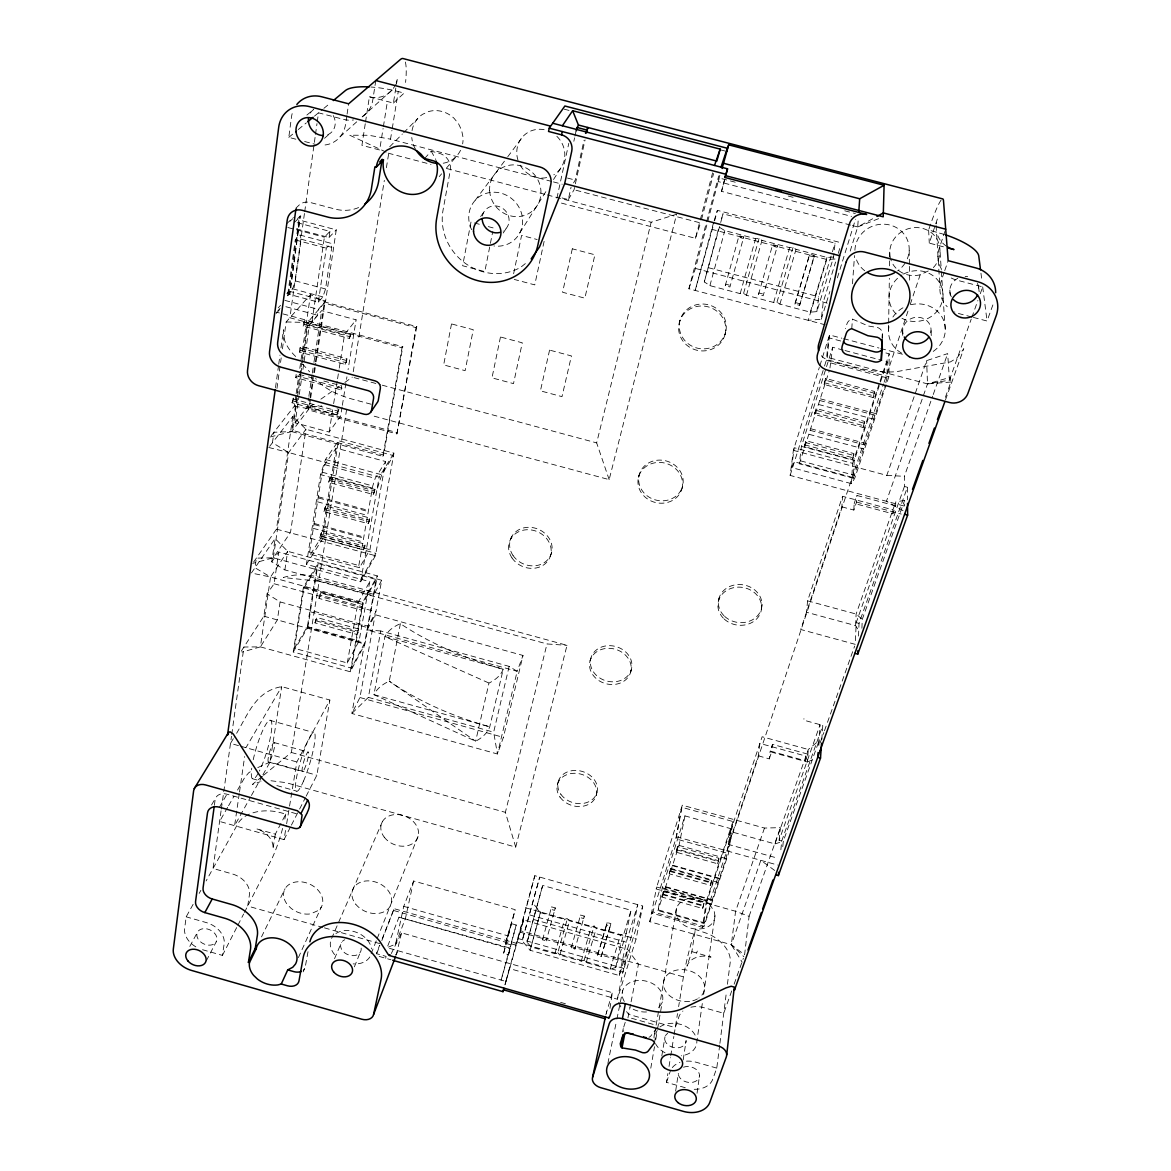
<?xml version="1.0" encoding="UTF-8"?>
<svg xmlns="http://www.w3.org/2000/svg" width="1171" height="1171" viewBox="0 0 1171 1171"><rect width="100%" height="100%" fill="white"/><g stroke="black" fill="none" stroke-linecap="round" stroke-linejoin="round"><path stroke-width="0.75" stroke-dasharray="5 3.75" d="M895.683 505.872L856.879 495.45L854.186 503.413L892.873 513.82L895.683 505.872L895.698 501.905L904.612 500.354L904.641 505.843M510.38 944.69L505.433 943.284L511.346 923.626L516.206 925.002L501.1 980.068L510.351 948.144L398.974 917.2L387.103 947.646M892.873 513.82L892.902 509.824L842.549 496.299L807.58 600.84L806.512 612.243L855.606 625.607L859.06 631.184M851.463 483.638L852.605 463.35L794.201 447.703L791.64 467.58L851.463 483.638L854.815 478.031L888.877 376.813L889.199 353.832L884.003 352.456M888.54 330.222L888.628 324.835M888.657 323.035L889.345 278.317M889.536 265.876L889.755 251.663M885.818 382.756L887.003 377.882L887.267 361.737L883.739 360.8M882.231 338.873L882.348 333.969A7.099 6.616 -10.4 0 0 875.615 327.207L868.311 326.006L852.429 319.083A7.085 6.631 -9.1 0 0 846.97 323.811L845.447 328.597M874.547 393.266L874.605 391.48L825.555 378.438L824.033 384.469L873.127 397.511L874.547 393.266L825.379 380.194L825.555 378.438M873.127 397.511L874.605 391.48M861.915 628.271L862.251 619.4L904.612 500.354M858.519 636.073L859.031 623.382L907.379 487.253L904.422 486.463L904.363 476.319L932.643 396.193M855.606 625.607L856.118 614.043L895.698 501.905M864.535 423.287L864.622 421.443L816.055 408.503L814.533 414.49L863.144 427.459L864.535 423.287L815.865 410.304L816.055 408.503M904.422 486.463L856.221 622.606L855.269 644.357L800.715 629.486L841.861 506.838L842.549 496.299M863.144 427.459L864.622 421.443M841.861 506.838L853.835 510.058L856.557 502.052L856.879 495.45M882.173 337.555L882.348 333.969M853.835 510.058L854.186 503.413M843.237 350.085L832.654 347.275L801.418 446.385L799.325 463.789L853.278 478.251L854.245 460.525L887.267 361.737M853.805 455.46L853.908 453.572L805.868 440.72L804.36 446.678L852.444 459.544L853.805 455.46L805.648 442.579L805.868 440.72M852.444 459.544L853.908 453.572M625.212 1022.356L623.25 1028.548L623.762 1031.475M851.771 328.7L852.429 319.083M821.793 739.648L822.789 725.405L803.818 720.194L803.95 718.687M850.205 251.092L857.714 226.94L858.314 218.406M818.661 744.214L820.081 724.659L779.125 840.295L781.716 841.012L780.53 853.264M818.807 745.561L819.173 740.423L808.297 749.484L774.953 843.925L730.441 831.527L762.131 736.749L808.297 749.484L807.287 762.014L771.572 752.148L772.465 744.361L807.917 754.153L805.56 760.813L770.196 751.05L772.465 744.361M852.488 283.806L854.523 255.571M805.56 760.813L805.955 756.129L759.906 743.424L758.34 755.851L728.611 844.496L778.144 858.314M829.961 367.928L832.654 347.275M782.77 846.662L783.297 841.261L819.173 740.423M779.125 840.295L780.384 827.648L764.473 828.058L682.312 805.194L656.097 888.965L735.593 911.272L749.089 916.322L744.595 954.804L731.319 944.675L649.759 921.709L656.697 887.033L706.391 900.967L702.38 927.33L651.676 913.073L652.847 911.887L703.991 926.276L728.45 853.571L732.929 821.53L681.668 807.258L675.813 838.875L728.45 853.571M824.545 365.996L827.282 357.316L829.492 334.95L841.861 338.214M833.591 257.078L826.975 257.43L796.046 249.321L793.03 247.476L789.664 247.637L761.984 240.377L759.028 238.547L755.602 238.708L724.805 230.614L719.023 227.013L704.298 281.918L709.919 285.636L740.189 293.628L743.57 293.394L746.454 295.282L773.636 302.469L776.973 302.22L779.915 304.123L810.303 312.145L816.86 311.632L833.591 257.078L835.055 243.158L723.034 213.81L720.531 222.066M835.011 259.025L826.726 259.479L808.195 320.312L821.295 319.229L823.242 302.118L835.582 262.026M758.34 755.851L769.288 758.867L770.196 751.05M816.86 311.632L818.661 296.746L831.878 253.536M694.227 1089.308A21.444 15.706 11.9 0 0 712.715 1079.296L716.769 1068.113L719.697 1045.118M719.916 1043.346L726.503 991.515M727.425 984.255L730.192 962.489A35.028 22.615 20.9 0 0 708.484 933.916L695.354 929.437A35.159 2.913 -75.5 0 0 683.425 976.863L678.638 1006.621M904.056 506.018L790.132 475.411L793.382 450.352L819.319 367.46M193.113 904.349L186.174 916.834L184.637 928.559A21.093 15.355 25.3 0 0 195.82 946.841M295.839 139.203L288.798 137.358L291.462 117.144A28.968 25.747 55.5 0 1 292.677 111.962M214.366 805.297L215.113 799.895A11.212 8.548 27.2 0 1 226.969 794.201L297.785 814.138M814.138 257.005L814.343 255.483L809.585 254.239L794.919 304.123L799.603 305.353L814.138 257.005L809.366 255.746L809.585 254.239M287.817 293.98L295.268 239.909L300.069 235.078L330.866 243.261L331.774 247.344L325.553 288.959L322.874 296.892L318.322 302.133L287.817 293.98L292.604 288.813L295.312 280.894L301.137 239.206L300.069 235.078M275.507 387.66L278.493 365.952M278.742 364.137L280.001 355.091M280.996 347.846L283.499 329.754C282.196 340.629 288.842 350.334 296.541 357.301M286.836 293.555L289.032 291.184L298.868 219.928L336.267 229.853L325.597 300.962L318.395 309.364L317.517 315.204L311.998 321.674L276.4 312.145M287.393 295.429L289.574 293.072L300.244 215.962L290.174 293.233L286.895 296.775M276.956 388.45L281.186 357.887M282.431 348.899L286.163 321.952L310.505 294.58L325.055 302.089L416.774 326.607L396.91 433.885L308.207 409.894L309.803 399.223M697.052 1093.275L699.526 1075.446M221.07 810.859L213.034 868.458L232.414 873.961A20.273 15.062 25.5 0 1 249.452 894.717L247.696 906.047L322.684 927.373M221.334 809.059L231.492 736.237M231.741 734.451L243.934 647.021L260.386 646.875L350.275 671.773L364.898 644.094L377.34 575.898L287.671 551.292L275.126 538.558L251.37 573.029L270.545 577.01L362.688 602.362L377.34 575.898M304.445 213.488L289.896 317.751L402.048 347.802L402.795 346.704L305.046 320.371L303.728 321.908L303.128 326.065L349.236 338.419L351.124 332.725L349.236 338.419M304.709 211.688L315.233 136.173M315.497 134.387L316.99 123.599M317.253 121.799L318.497 112.811L343.615 119.383A27.65 24.781 58.1 0 0 353.525 119.954M731.128 828.746L726.122 858.563L704.503 922.894L703.698 923.436L657.97 910.584L662.288 887.75L684.933 815.88L731.128 828.746L707.196 900.353L703.698 923.436M761.604 607.178L761.97 604.543M728.611 844.496L730.441 831.527M702.307 1003.547L696.862 1041.473A21.649 16.043 12.3 0 1 681.273 1055.774M703.61 994.516L714.925 915.781L714.251 911.506L709.187 903.573L883.549 383.912M292.062 402.795L293.95 397.174L292.062 402.795L337.028 414.944L338.887 409.308L335.433 408.386M295.692 377.633L297.01 376.008L342.254 388.201L341.039 389.855L295.692 377.633L296.263 373.622L306.743 376.447M299.381 352.061L299.966 347.977L301.284 346.396L346.982 358.677L346.323 362.732L345.108 364.357L299.381 352.061L300.698 350.466L301.284 346.396M303.128 326.065L304.445 324.513L305.046 320.371M241.241 651.193L263.856 616.195L267.105 593.799L274.102 583.758L278.771 552.024L381.687 580.26L375.876 611.774L368.162 626.222L280.074 601.923L267.105 593.799M381.687 580.26L373.959 594.4L284.875 569.911L271.745 561.831L275.126 538.558M253.624 562.065L276.488 529.146L292.838 416.378L305.968 429.274L393.954 453.104L375.437 555.698L360.639 581.767L273.341 557.791L256.347 558.143L255 567.759L270.545 577.01L260.386 646.875L242.016 652.115M271.145 435.788L294.331 406.161L295.897 395.359M296.161 393.558L298.766 375.569M299.805 368.367L310.505 294.58M239.235 793.777L234.595 825.672L250.535 797.07M239.499 792.006L244.651 756.568M273.341 557.791L288.651 452.533L305.968 429.274L290.496 532.439L273.341 557.791L252.716 563.368M270.223 436.973L291.696 431.601L302.103 360.053M302.352 358.267L307.563 322.479L286.163 321.952M297.273 398.272L292.589 430.43L383.605 455.095L402.795 346.704M297.522 396.486L300.654 375.042M300.918 373.256L302.22 364.313M302.469 362.527L308.456 321.44L324.206 303.084L416.056 327.631L416.774 326.607M342.078 407.069L340.644 415.968L329.168 432.055L295.121 422.848L299.029 396.149M299.293 394.364L301.884 376.579M302.923 369.451L309.422 324.967L321.674 310.608L356.101 319.815L348.08 369.67M311.998 321.674L324.396 237.215L329.944 231.39L297.171 222.695M718.599 860.714L718.95 858.27L677.526 846.692L676.121 852.181L717.574 863.774L718.599 860.714L677.087 849.107L677.526 846.692M318.322 302.133L326.299 248.15L330.866 243.261M202.51 949.71L222.431 955.404L224.144 943.87A21.063 15.296 25.3 0 0 206.301 922.572L186.174 916.834M346.85 115.753L345.577 124.302A29.055 25.821 55.9 0 1 322.142 145.175M347.099 114.055L348.621 103.809M296.322 228.843L329.036 237.523L329.944 231.39M799.603 305.353L814.343 255.483M717.574 863.774L718.95 858.27M295.121 422.848L307.285 406.952L308.617 398.023M308.881 396.237L312.072 374.837M312.335 373.051L313.667 364.122M313.945 362.351L321.674 310.608M310.066 397.437L313.535 374.296M313.799 372.51L315.131 363.61M315.394 361.839L324.206 303.084M280.074 601.923L277.381 619.898L260.386 646.875M284.875 569.911L287.671 551.292L270.545 577.01M310.403 399.75L309.042 408.796L291.696 431.601L273.912 432.26L272.462 442.726L288.651 452.533L379.155 477.109L393.954 453.104M310.666 397.935L313.389 379.858M314.472 372.627L315.833 363.581M316.097 361.766L325.055 302.089M609.974 1008.363L612.331 992.671L401.565 932.848L391.304 953.516M710.387 885.335L711.763 879.86L670.676 868.355L669.724 871.37L669.27 873.815L710.387 885.335L711.763 879.86M683.191 1059.931L686.118 1040.595A10.817 8.021 12.3 0 1 671.481 1046.845A10.817 8.021 12.3 0 1 667.69 1033.32M365.25 123.76L361.927 145.336L379.653 149.99L383.093 128.444M365.528 121.96L369.407 96.798A26.391 23.801 60.3 0 0 395.535 84.517M702.659 908.491L704.02 903.061L663.328 891.629L662.391 894.585L661.922 897.059L702.659 908.491L704.02 903.061M675.638 1091.123L678.346 1073.383M375.803 80.536L372.759 100.164A27.65 24.781 58.1 0 1 362.542 116.529M294.433 648.324L307.358 626.617L316.931 567.174L303.933 588.018L294.433 648.324L347.289 662.962L359.102 640.903L369.773 581.68L306.407 564.349L320.517 474.636L325.479 459.5L338.507 440.735L393.5 455.621L381.731 474.767L376.886 489.976L320.517 474.636M293.248 651.984L307.797 627.524L364.591 643.216L351.432 668.099L293.248 651.984L303.479 586.978L318.102 563.573L376.198 579.513L351.856 713.476L497.426 753.992L503.384 737.379L522.998 655.453L375.174 614.731L367.079 629.896L517.172 671.305L522.998 655.453M309.612 552.039L322.186 472.191L324.674 464.638L336.092 448.098L385.625 461.535L369.934 549.667L359.497 567.73L310.505 554.293L309.612 552.039L358.824 565.534L359.497 567.73M691.856 951.672L711.017 957.088A19.848 15.121 11.3 0 0 687.011 966.134L691.856 951.672L695.354 929.437M329.168 432.055L333.369 405.415M333.647 403.644L337.292 380.56M337.57 378.789L338.975 369.904M339.253 368.133L344.581 334.394L356.101 319.815M337.028 414.944L338.273 410.157M341.039 389.855L341.669 385.859L322.464 380.677M345.108 364.357L346.982 358.677M383.385 126.644L387.396 101.496M319.756 537.84L321.571 532.263L365.235 544.208L364.591 547.867L363.464 549.799L319.756 537.84L321.571 532.263M323.957 511.595L325.787 506.004L369.846 518.021L369.202 521.739L368.06 523.642L323.957 511.595L325.787 506.004M328.656 482.35L330.485 476.729L374.998 488.834L374.325 492.625L373.198 494.469L328.656 482.35L330.485 476.729M342.356 405.283L346.938 376.799M310.505 554.293L321.864 536.508L336.092 448.098M685.225 1087.698L666.475 1082.355L667.894 1073.514M669.036 1066.459L670.456 1057.633M670.734 1055.861L673.852 1036.437M674.13 1034.681L677.511 1013.618M714.925 915.781C715.057 923.392 707.752 928.53 700.712 928.837A19.702 15.325 11.6 0 1 676.575 908.154A19.702 15.325 11.6 0 1 709.187 903.573M307.797 627.524L318.102 563.573M306.407 564.349L322.684 538.777L338.507 440.735M275.346 834.162L272.931 849.121A19.526 14.799 25.7 0 0 256.639 828.878L275.346 834.162L285.753 814.123L281.142 812.835A34.603 22.117 7 0 0 237.947 823.608L206.111 880.943M369.407 96.798L393.397 103.063L397.393 78.296A26.391 23.801 60.3 0 1 396.149 83.039M270.984 780.75L286.046 782.652L515.708 847.116L567.013 645.338L319.39 577.288L346.748 408.781M551.687 181.446L390.529 139.173L391.948 130.362M392.241 128.59L398.257 91.558A44.249 12.398 11.4 0 0 370.929 87.02M263.534 775.304L291.359 752.47L319.171 581.314L283.411 577.508C295.048 573.673 307.636 574.332 319.39 577.288M353.232 371.734L384.337 180.378M386.386 167.731L388.728 153.299L349.719 135.221L368.777 135.265L390.529 139.173M314.97 622.884L316.712 617.468L358.692 629.047L358.077 632.457L356.979 634.492L314.97 622.884L316.712 617.468M318.966 598.41L320.722 592.95L363.069 604.602L362.439 608.071L361.341 610.076L318.966 598.41L320.722 592.95M227.672 807.317L219.592 821.442L284.026 839.622L286.353 825.496M286.646 823.74L289.266 807.844M289.559 806.087L296.849 761.955L329.871 700.038L281.699 686.63C254.356 691.402 247.579 716.213 234.259 737.13M661.791 1056.008L665.011 1036.745M650.783 1068.201L654.501 1046.698M655.745 1039.541L657.297 1030.582M657.604 1028.782L662.259 1001.908M306.173 796.163L316.843 775.246L329.871 700.038M654.618 1033.788L676.531 908.286M654.472 1042.878L656.521 1031.08M358.824 565.534L372.773 485.95L375.203 478.368L385.625 461.535M363.464 549.799L365.235 544.208M368.06 523.642L369.846 518.021M373.198 494.469L374.998 488.834M360.639 581.767L379.155 477.109M291.696 431.601L382.844 456.309L402.048 347.802M347.289 662.962L357.945 602.889L369.773 581.68M350.275 671.773L362.688 602.362M351.432 668.099L363.025 603.372L376.198 579.513M396.91 433.885L416.056 327.631M684.933 815.88L679.034 845.403L657.97 910.584M308.017 951.716L305.28 966.792A10.612 7.773 22.9 0 1 303.216 970.261M509.151 666.387L493.65 732.168L497.426 753.992L517.172 671.305L509.151 666.387L380.78 630.979L368.353 697.374L351.856 713.476L359.936 697.521L375.174 614.731M669.27 873.815L670.676 868.355M649.759 921.709L676.472 836.782L682.312 805.194M718.613 600.577L719.096 597.986M661.922 897.059L663.328 891.629M470.991 222.066L462.633 265.744L484.794 271.628L492.771 231.477M890.341 257.84A25.411 23.771 -21.4 0 1 903.353 230.76A25.411 23.771 -21.4 0 1 933.624 234.698C942.889 244.183 941.821 260.606 931.765 269.067M400.394 623.675L389.255 681.171A60.424 34.603 11.6 0 0 373.93 694.652L475.646 741.214A60.424 34.603 11.6 0 0 489.756 726.81L503.208 669.226A207.735 102.301 13.5 0 1 400.394 623.675A61.697 33.535 11.7 0 0 384.893 636.585L373.93 694.652L489.756 726.81A203.842 105.99 13.4 0 1 389.255 681.171L475.646 741.214L488.995 683.059A61.697 33.535 11.7 0 0 503.208 669.226L384.893 636.585L488.995 683.059M627.949 1017.848L630.745 1003.591M631.096 1001.805L638.458 964.143L627.627 949.359L523.569 919.952L504.979 984.855M777.427 245.808L777.134 247.286L772.377 246.042L772.684 244.549L777.427 245.808L763.17 295.736L758.486 294.507L758.823 292.926L763.492 294.155L763.17 295.736M622.591 1031.9L623.25 1028.548M506.458 979.615L504.964 984.709L509.385 968.534L617.337 999.2L636.087 938.981L642.718 906.061L534.825 875.703L505.974 981.459L388.611 948.086M607.866 1063.444L616.532 1020.849M616.897 1019.077L622.679 990.681M617.337 999.2L627.627 949.359M534.825 875.703L517.07 942.172L622.928 972.15L642.718 906.061M513.615 273.751L521.593 235.415L537.182 239.528M619.298 975.545L626.251 942.201L637.8 904.671L631.037 937.561L619.298 975.545L530.126 950.281L522.164 940.84L539.714 877.079L522.164 940.84M626.222 933.272L631.052 910.306L542.685 885.437L527.082 942.231L531.063 946.944L554.908 953.706L557.806 952.726L567.467 918.459L569.545 920.816L591.238 926.949L594.136 925.998L596.259 928.369L620.498 935.205L626.222 933.272L615.77 967.348L610.106 969.339L586.188 962.562L584.124 960.176L594.136 925.998M381.834 940.576L394.115 908.681L516.996 943.489M605.861 1014.759L612.331 992.671M615.77 967.348L620.718 944.089L631.052 910.306M385.683 958.259L386.079 956.4L376.33 953.633L379.594 945.378M544.12 241.358L534.752 284.875L514.245 279.43M388.523 947.061L395.564 944.148L403.746 906.354L413.612 881.002L515.225 909.691L503.632 953.282L508.434 954.643L510.351 948.144M556.928 198.162L568.784 143.345M396.164 955.097L401.565 932.848M573.849 141.281L574.595 137.812M574.976 136.085L576.103 130.889M413.612 881.002L405.444 918.415L395.564 944.148M562.051 197.958L568.316 199.597L571.053 187.155M573.556 182.91L575.224 180.085L584.022 140.271M568.316 199.597L574.053 189.746L585.061 139.935M610.311 926.071L610.867 923.597L607.134 922.543L597.532 955.375L601.221 956.429L610.311 926.071L606.578 925.017L607.134 922.543M601.221 956.429L610.867 923.597M853.278 478.251L885.027 386.006M584.3 916.103L583.7 918.562L579.967 917.508L580.567 915.049L584.3 916.103L574.932 948.978L571.243 947.939L571.858 945.451M515.708 847.116L505.389 812.352L546.989 643.948L567.013 645.338M609.154 479.627L596.654 442.887L651.164 222.241L676.633 214.234L609.154 479.627L371.309 415.412M574.932 948.978L575.547 946.49M724.995 334.672A23.64 22.425 11.7 0 0 696.028 306.656A23.64 22.425 11.7 0 0 685.562 344.069A23.64 22.425 11.7 0 0 724.995 334.672L725.508 332.637A23.566 22.381 11.7 0 0 696.628 304.68A23.566 22.381 11.7 0 0 686.191 342.02A23.566 22.381 11.7 0 0 725.508 332.637M799.325 463.789L829.141 371.178M850.644 225.081L721.541 191.341L724.205 180.89M681.917 488.805A22.469 20.273 14.6 0 0 654.165 462.926A22.469 20.273 14.6 0 0 644.709 496.738A22.469 20.273 14.6 0 0 681.917 488.805L682.517 486.433A22.41 20.229 14.6 0 0 654.838 460.613A22.41 20.229 14.6 0 0 645.411 494.367A22.41 20.229 14.6 0 0 682.517 486.433M630.671 672.125L631.374 669.417M743.746 236.952L743.365 238.43L738.623 237.171L739.003 235.722L743.746 236.952L729.928 286.968L725.259 285.739L725.669 284.172L730.323 285.402L729.928 286.968M505.433 943.284L515.225 909.691M503.632 953.282L511.346 923.626M561.451 203.095L695.442 238.313L712.715 172.371M596.2 795.416L596.961 792.533M508.434 954.643L516.206 925.002M701.531 219.416L713.593 173.484M825.35 324.85L688.899 288.783L706.128 223.544M706.596 221.787L718.701 175.943M688.899 288.783L695.428 268.422L719.828 175.313M523.569 919.952L520.685 930.828L683.425 976.863M713.622 222.358L695.164 290.437L714.134 222.636M721.541 191.341L724.776 179.222M714.603 220.88L717.399 210.356L841.481 242.851M527.082 942.231L542.685 885.437M704.298 281.918L720.224 224.246M720.692 222.505L723.034 213.81M530.126 950.281L540.49 912.004L532.337 902.621M531.063 946.944L540.358 912.59L536.289 907.906M709.919 285.636L724.805 230.614M543.212 937.342L542.539 939.815L546.228 940.855L546.886 938.381M555.288 907.92L554.63 910.365L550.897 909.311L551.57 906.866L555.288 907.92L546.228 940.855M542.539 939.815L551.57 906.866M725.259 285.739L739.003 235.722M554.908 953.706L564.539 919.411L567.467 918.459M740.189 293.628L755.602 238.708M743.57 293.394L759.028 238.547M584.124 960.176L581.255 961.157L559.84 955.097L569.545 920.816M746.454 295.282L761.984 240.377M571.243 947.939L580.567 915.049M758.486 294.507L772.684 244.549M581.255 961.157L591.238 926.949M773.636 302.469L789.664 247.637M776.973 302.22L793.03 247.476M586.188 962.562L596.259 928.369M779.915 304.123L796.046 249.321M557.381 784.599L558.23 781.745M597.532 955.375L606.578 925.017M794.919 304.123L809.366 255.746M590.023 660.942L590.828 658.263M610.106 969.339L620.498 935.205M810.303 312.145L826.975 257.43M832.405 251.809L835.055 243.158M638.532 477.109L639.249 474.767M838.26 253.317L840.412 246.349M821.295 319.229L829.829 291.579M837.367 277.849L855.533 219.197M819.876 365.703L829.492 334.95M790.132 475.411L824.003 367.738M714.164 220.646L717.399 210.356M676.121 852.181L677.087 849.107M804.36 446.678L805.648 442.579M814.533 414.49L815.865 410.304M824.033 384.469L825.379 380.194M679.312 322.567L679.956 320.547M706.391 900.967L732.929 821.53M852.605 463.35L879.48 382.917M880.05 381.204L889.199 353.832M695.442 238.313L700.609 222.958L574.053 189.746M943.402 246.803L929.276 243.114L937.356 219.021A26.655 24.708 -26.2 0 0 936.244 223.881M884.134 382.185L907.964 311.164M910.291 304.24L920.172 274.79L930.403 269.959M696.643 953.033L697.301 951.086M945.114 230.921L939.244 248.252A27.943 25.791 -23.2 0 0 943.738 272.14M769.288 758.867L771.572 752.148M666.475 1082.355L670.28 1071.26M944.177 272.272L941.352 280.542A29.348 26.948 -20.3 0 0 947.251 306.758M944.748 270.618L948.159 260.679M764.473 828.058L735.593 911.272L731.319 944.675L742.18 962.211M793.382 450.352L886.813 475.382L926.627 360.639L947.676 353.583L949.461 380.151L927.505 383.883L827.282 357.316M749.089 916.322L780.384 827.648M933.243 394.495L947.676 353.583M781.716 841.012L822.789 725.405M731.714 990.929L723.737 1013.281L703.83 1007.646A20.595 15.384 11.6 0 0 689.865 1007.47M734.129 984.152L743.365 958.244M820.212 742.692L823.842 732.519M824.443 730.821L826.858 724.044M827.473 722.346L854.669 646.055M949.461 380.151L971.227 319.127M971.828 317.429L977.873 300.479M980.273 293.731L982.703 286.924L956.722 280.103A27.943 25.791 -23.2 0 1 950.296 277.498M945.363 397.379L950.837 382.039L950.515 377.238L927.505 383.883L886.432 501.276L903.075 510.688M945.48 399.911L963.792 348.695L957.117 357.828L950.413 361.912L899.226 371.178A58.667 20.141 16.4 0 1 854.976 367.094L828.234 359.995A14.008 13.086 -5.3 0 1 819.92 353.832M973.379 317.414L987.051 321.015L994.106 301.547M550.736 554.834L551.658 552.375M382.229 938.732L394.115 908.681M376.594 953.838L379.858 945.583M371.148 953.648L376.52 940.211M377.179 938.542L418.296 835.699M354.359 966.851L360.361 952.169M334.54 958.698L341.434 942.494M510.79 538.865L511.829 536.435M382.449 821.515L331.964 937.649A21.327 15.867 21.8 0 0 336.721 956.795M303.172 971.842L304.577 968.695M298.385 957.629L321.205 907.291A20.346 15.282 23.6 0 0 313.872 886.491A20.346 15.282 23.6 0 0 288.783 884.691A20.346 15.282 23.6 0 0 287.583 904.861L291.169 908.403A20.346 15.282 23.6 0 0 310.505 913.892L318.6 910.379L321.205 907.291M791.64 467.58L794.406 461.828L854.815 478.031M261.528 936.859L285.051 888.745M222.431 955.404L237.098 926.744M237.918 925.149L243.627 914.009M244.432 912.414L271.13 860.231A34.764 5.533 -73.1 0 0 283.543 824.75M284.026 839.622L290.584 826.741M291.403 825.131L298.795 810.654M299.615 809.044L305.353 797.773M206.316 960.806L216.284 941.689A10.539 7.67 25.3 0 0 205.393 928.676A10.539 7.67 25.3 0 0 199.026 940.342A10.539 7.67 25.3 0 0 216.284 941.689M189.804 946.402L197.504 932.16M358.692 629.047L357.579 631.081L315.526 619.474M363.069 604.602L361.971 606.607L319.537 594.927M199.172 893.429L200.9 890.311M251.414 795.475L262.041 776.417M262.919 774.821L270.003 762.116L281.713 686.645L245.939 747.698M361.063 579.352L375.862 553.327L322.684 538.777M228.565 805.75L233.937 796.353M237.523 790.074L244.695 777.529L248.735 772.758L253.214 769.933M219.445 807.2L226.969 794.201M211.541 804.975L215.771 797.758M233.322 738.696L230.497 743.38L239.221 745.825M382.844 456.309L383.605 455.095M519.792 232.883L547.779 188.619M553.532 179.529L562.153 165.887M503.193 233.014L507.716 226.164M271.745 561.831L278.771 552.024M480.652 216.562L485.453 209.858M475.25 200.27L506.648 158.231M507.731 156.797L522.793 136.641M657.107 1027.714L650.856 1035.911A5.445 4.04 13.1 0 1 648.954 1037.257M269.696 446.297L292.838 416.378M439.271 176.601L441.613 173.82M446.312 168.258L456.895 155.758M424.605 158.48L431.206 151.176L439.257 153.299A14.345 13.218 52.5 0 1 450.279 170.351L443.019 210.282A52.607 49.109 45.4 0 0 465.048 263.153A52.607 49.109 45.4 0 0 520.993 267.09L528.033 261.426M276.166 313.433L279.518 309.773M277.79 310.827L280.03 308.397M278.23 307.856L280.572 305.309M329.036 237.523L336.267 229.853M389.68 146.799L402.37 134.006M403.644 132.733L417.593 118.652M294.463 222.358L300.859 216.123M297.683 218.465L300.244 215.962M290.071 221.26L292.706 218.728M286.822 223.632L293.394 217.294M295.78 208.262L298.137 206.023A14.052 12.427 49 0 1 310.344 202.51L336.516 209.433A41.205 36.843 52.1 0 0 360.478 206.681M393.397 103.063L404.127 93.08L398.257 91.558M340.014 136.89L356.95 121.623M362.161 116.939L392.168 89.874M324.513 138.28L329.827 133.611M288.798 137.358L296.907 130.669M298.254 129.542L306.348 122.853M314.457 116.149L322.537 109.459M323.884 108.347L330.632 102.785M262.143 776.446L252.394 784.438L259.86 781.862M306.861 115.08L313.726 109.489A14.506 12.896 55.7 0 0 309.451 114.699M313.389 404.39L308.895 407.523L321.718 405.898M320.883 399.15L343.366 383.429M344.86 382.39L352.354 377.15M702.38 927.33L703.991 926.276M852.415 225.549L857.714 226.94L875.323 217.308M257.766 767.605L269.974 762.101L316.843 775.246M807.287 762.014L814.899 758.837M857.714 226.94L879.816 218.172M774.953 843.925L783.297 841.261M950.837 382.039L927.505 383.883L926.627 360.639M886.813 475.382L904.363 476.319M367.079 629.896L380.78 630.979M294.331 406.161L309.042 408.796L397.628 432.728M276.488 529.146L375.437 555.698M268.774 447.483L288.651 452.533M564.202 109.166L569.501 110.542M721.204 150.034L724.732 150.942M941.089 200.139A45.918 4.713 -73.2 0 0 928.632 229.97L945.67 234.859M735.242 182.193L719.331 178.051L718.174 181.549L851.61 216.401M788.244 196.04L795.299 197.884M844.774 210.795L855.372 213.561M567.481 178.051L575.224 180.085M553.444 181.915L562.241 184.228M711.456 229.223L826.726 259.479M388.289 153.196L431.001 164.394M446.854 168.565L545.481 194.474M547.252 194.942L651.164 222.241M304.621 141.515L315.175 144.296M971.681 316.96L959.708 313.813A29.348 26.948 -20.3 0 1 954.541 311.91M708.557 267.735L818.661 296.746M695.428 268.422L829.346 303.728M795.168 302.513L799.837 303.743M474.46 222.973L481.369 224.803M488.278 226.618L493.459 227.994M843.632 338.682L878.953 348.021M880.709 348.49L903.675 354.564M840.719 340.995L828.614 337.79L826.36 360.229L888.877 376.813M844.994 350.539L881.983 360.346M831.19 363.069L887.003 377.882M287.832 227.511L294.799 229.37M296.541 229.823L324.396 237.215M301.137 239.206L331.774 247.344M295.268 239.909L326.299 248.15M824.208 382.697L873.2 395.725M820.388 398.843L875.747 413.583M819.612 400.467L874.839 415.178M818.588 404.493L873.859 419.218M814.723 412.69L863.232 425.615M295.312 280.894L325.553 288.959M292.604 288.813L322.874 296.892M810.903 428.791L865.706 443.443M289.032 291.184L325.597 300.962M810.156 430.343L864.827 444.951M809.146 434.353L863.847 448.976M284.89 300.391L318.395 309.364M804.579 444.819L852.547 457.656M285.856 306.714L317.517 315.204M801.418 446.385L854.245 460.525M303.728 321.908L349.895 334.291M309.422 324.967L344.581 334.394M304.445 324.513L350.466 336.853M800.744 460.891L854.947 475.426M299.966 347.977L345.752 360.287M300.698 350.466L346.323 362.732M856.557 502.052L901.26 514.069M354.11 377.618L380.473 384.717M382.229 385.186L596.654 442.887M308.485 376.916L313.726 378.335M371.134 404.229L353.232 399.399A55.183 22.922 10.5 0 1 318 381.117L315.614 378.467M292.633 398.843L337.658 411.006M293.379 401.111L338.258 413.246M307.285 406.952L340.644 415.968M325.479 459.5L381.731 474.767M324.674 464.638L375.203 478.368M807.58 600.84L856.118 614.043L862.251 619.4M322.186 472.191L372.773 485.95M329.256 478.544L373.856 490.678M856.221 622.606L859.031 623.382M329.871 480.52L374.325 492.625M318.322 496.767L368.484 510.454M318.761 498.056L368.806 511.698M317.517 501.803L367.592 515.46M324.557 507.863L368.719 519.924M325.187 509.722L369.202 521.739M314.121 523.437L363.815 537.021M314.56 524.637L364.152 538.192M313.33 528.37L362.951 541.953M320.342 534.166L364.108 546.154M320.971 535.923L364.591 547.867M321.864 536.508L369.934 549.667M315.482 579.821L373.256 595.702M319.171 581.314L546.989 643.948M303.479 586.978L363.025 603.372M303.933 588.018L357.945 602.889M274.102 583.758L375.876 611.774M263.856 616.195L364.898 644.094M310.33 611.804L367.445 627.554M316.155 620.879L358.077 632.457M307.358 626.617L359.102 640.903M368.353 697.374L493.65 732.168M359.936 697.521L503.384 737.379M269.667 720.253L313.36 732.446M676.472 836.782L777.661 865.032M679.034 845.403L726.122 858.563M676.56 849.765L717.94 861.329M274.043 742.516L308.046 752.016M291.359 752.47L505.389 812.352M672.74 865.252L719.477 878.338M672.403 865.647L719.038 878.704M240.963 746.308L296.849 761.955M671.451 869.321L718.116 882.392M670.236 870.785L711.383 882.319M669.724 871.37L710.753 882.861M268.73 762.072L302.718 771.587M665.918 886.798L712.261 899.811M665.596 887.164L711.836 900.133M662.288 887.75L707.196 900.353M664.66 890.809L710.914 903.792M252.277 778.671L261.045 781.13M276.839 785.565L296.146 790.996M662.859 894.088L703.639 905.534M662.391 894.585L703.039 906.003M658.585 909.984L704.503 922.894M525.428 907.759L636.087 938.981M540.358 912.59L564.539 919.411M529.643 914.917L626.251 942.201M533.552 919.469L620.718 944.089M519.924 932.072L625.416 961.918M518.05 938.498L624.055 968.505M403.746 906.354L507.409 935.702M393.734 910.511L516.513 945.304M398.974 917.2L510.351 948.773M324.44 927.856L380.253 943.738M653.169 1024.391L632.179 1018.419A5.445 4.055 13.6 0 0 630.071 1018.141M560.602 1002.376L567.628 1004.367M379.184 956.414L390.938 959.766M716.769 1068.113L696.072 1062.214A21.415 15.662 11.9 0 0 685.035 1061.277M774.646 870.434L760.828 860.334L731.319 944.675L743.892 956.736M302.513 363.918L309.656 371.851M557.806 952.726L559.84 955.097M431.206 151.176L435.788 159.476M626.573 1011.598L628.637 1014.349L675.272 1027.611L678.96 1016.706A20.595 15.384 11.6 0 1 682.927 1011.041M618.756 1002.361L622.299 1010.266M980.961 273.194L981.84 280.059M982.703 286.924L987.051 321.015M978.546 286.705L979.395 293.731M949.827 290.042L950.369 297.097M940.108 252.292L941.279 269.959M941.396 271.731L945.29 330.822M936.097 225.505L939.947 287.583M928.632 229.97L929.276 243.114M931.047 330.676L931.267 335.579M909.194 250.418L909.413 264.617M909.443 266.403L909.706 282.372M907.379 487.253L907.496 499.797M902.665 330.368L902.709 336.897M460.554 150.283A27.138 25.001 55.6 0 1 442.784 163.296M415.427 149.112A27.138 25.001 55.6 0 1 411.768 137.49M412.031 130.64A27.138 25.001 55.6 0 1 422.541 114.334L428.513 111.596A27.138 25.001 55.6 0 1 453.997 118.242L458.52 123.745L461.594 130.157L462.984 137.036A27.138 25.001 55.6 0 1 462.633 143.887M624.333 1001.468A20.58 15.501 13.3 0 1 631.345 981.986A20.58 15.501 13.3 0 1 658.146 987.739A20.58 15.501 13.3 0 1 657.18 1008.509M646.509 1011.978A20.58 15.501 13.3 0 1 629.866 1007.25M683.469 1067.191A10.715 7.846 12 0 1 698.824 1072.636A10.715 7.846 12 0 1 690.919 1082.487A10.715 7.846 12 0 1 678.302 1073.631M361.18 948.115A10.656 7.934 21.8 0 1 346.762 954.131A10.656 7.934 21.8 0 1 344.772 939.728M397.467 951.716A10.202 7.626 20.8 0 1 395.33 955.082M606.373 1013.193A10.305 7.699 14 0 1 606.622 1011.202M471.62 229.706A27.87 26.04 45.8 0 1 487.985 192.878A27.87 26.04 45.8 0 1 522.456 217.996A27.87 26.04 45.8 0 1 493.957 245.969M369.802 957A21.327 15.867 21.8 0 1 353.174 963.879M335.916 933.536A21.327 15.867 21.8 0 1 357.55 932.804A21.327 15.867 21.8 0 1 371.485 948.891M977.317 283.397A14.638 13.452 -19.8 0 1 978.795 290.232M951.35 296.834A14.638 13.452 -19.8 0 1 957.79 278.288M965.182 276.488A14.638 13.452 -19.8 0 1 967.7 276.707M854.903 250.272A27.328 25.806 -19.7 0 1 888.394 224.686A27.328 25.806 -19.7 0 1 906.632 260.357M904.92 263.387A27.328 25.806 -19.7 0 1 897.586 270.911M864.74 270.764A27.328 25.806 -19.7 0 1 855.591 256.976M333.237 115.519A14.506 12.896 55.7 0 1 326.768 135.031M910.789 304.723A28.528 26.318 -13.8 0 1 943.138 319.229A28.528 26.318 -13.8 0 1 932.336 352.003M901.582 353.1A28.528 26.318 -13.8 0 1 889.814 323.386M892.917 317.019A28.528 26.318 -13.8 0 1 903.778 307.344M903.558 274.073A27.167 25.235 -16.7 0 1 937.488 279.825A27.167 25.235 -16.7 0 1 935.936 312.511A27.167 25.235 -16.7 0 1 901.465 318.014M896.122 313.974A27.167 25.235 -16.7 0 1 902.007 274.951M902.987 333.794A14.257 13.159 -13.7 0 1 917.552 317.253A14.257 13.159 -13.7 0 1 930.374 334.086M689.587 1001.425A20.815 15.765 12 0 1 663.474 982.571A20.815 15.765 12 0 1 692.559 971.886A20.815 15.765 12 0 1 698.75 998.058M697.433 998.892A20.815 15.765 12 0 1 691.285 1001.146M665.069 1052.802A21.649 16.043 12.3 0 1 655.482 1043.581M654.018 1037.93A21.649 16.043 12.3 0 1 656.638 1030.041M659.946 1026.923A21.649 16.043 12.3 0 1 680.629 1024.376A21.649 16.043 12.3 0 1 696.072 1037.199M482.408 215.932A13.935 13.027 45.8 0 1 503.091 208.658A13.935 13.027 45.8 0 1 503.12 231.068M672.3 1067.615A21.415 15.662 11.9 0 1 679.941 1062.434M253.229 759.745A30.68 5.562 -73.3 0 1 266.388 723.576A30.68 5.562 -73.3 0 1 271.233 732.534A30.68 5.562 -73.3 0 1 259.347 771.089M258.074 773.504A30.68 5.562 -73.3 0 1 251.736 768.205M405.356 62.034A45.259 8.87 -77.7 0 1 405.576 82.438M546.696 177.597A24.825 23.596 54.3 0 1 519.192 163.296M518.006 160.295A24.825 23.596 54.3 0 1 522.837 136.583A24.825 23.596 54.3 0 1 545.701 130.04M556.869 136.334A24.825 23.596 54.3 0 1 553.824 174.801M920.172 274.79A25.411 23.771 -21.4 0 1 890.75 259.333M946.49 246.232A26.655 24.708 -26.2 0 1 936.624 231.975M285.753 814.123A34.764 5.533 -73.1 0 1 284.29 821.53M451.508 323.913L443.663 364.913L465.121 370.665L473.26 329.724L451.508 323.913M500.471 336.985L491.981 377.867L513.498 383.634L522.281 342.81L500.471 336.985M549.58 350.1L540.417 390.851L561.992 396.647L571.433 355.94L549.58 350.1M572.312 248.808L562.563 292.252L584.841 298.166L594.912 254.78L572.312 248.808M489.639 190.683A26.538 25.001 48.9 0 0 529.351 213.21A26.538 25.001 48.9 0 0 526.833 168.361A26.538 25.001 48.9 0 0 489.639 190.683M355.633 904.071A20.507 15.589 21.8 0 0 389.928 906.647A20.507 15.589 21.8 0 0 369.846 880.929A20.507 15.589 21.8 0 0 355.633 904.071M270.12 760.374A10.232 1.8 -73.4 0 0 274.731 743.424A10.232 1.8 -73.4 0 0 269.286 753.099A10.232 1.8 -73.4 0 0 270.12 760.374M304.006 769.859A10.232 1.595 -73.5 0 0 308.632 752.909A10.232 1.595 -73.5 0 0 303.465 762.658A10.232 1.595 -73.5 0 0 304.006 769.859M303.523 781.072A30.709 4.772 -73.5 0 0 314.531 732.87A30.709 4.772 -73.5 0 0 297.785 771.601A30.709 4.772 -73.5 0 0 303.523 781.072M512.02 557.967A21.678 18.912 22.1 0 0 548.877 559.416A21.678 18.912 22.1 0 0 528.78 529.731A21.678 18.912 22.1 0 0 512.02 557.967M384.249 837.163A19.424 15.179 22 0 0 416.832 839.373A19.424 15.179 22 0 0 397.979 814.592A19.424 15.179 22 0 0 384.249 837.163M592.628 674.555A21.078 17.858 15.8 0 0 628.739 676.37A21.078 17.858 15.8 0 0 609.769 648.339A21.078 17.858 15.8 0 0 592.628 674.555M724.19 619.02A21.912 19.014 8.9 0 0 760.813 612.082A21.912 19.014 8.9 0 0 734.246 587.549A21.912 19.014 8.9 0 0 724.19 619.02M560.016 797.129A20.156 16.306 16.3 0 0 594.414 799.295A20.156 16.306 16.3 0 0 576.044 773.328A20.156 16.306 16.3 0 0 560.016 797.129M513.044 555.508A21.62 18.868 22.1 0 0 549.814 556.928A21.62 18.868 22.1 0 0 529.775 527.316A21.62 18.868 22.1 0 0 513.044 555.508M724.659 616.385A21.854 18.985 8.9 0 0 761.194 609.447A21.854 18.985 8.9 0 0 734.685 584.958A21.854 18.985 8.9 0 0 724.659 616.385M593.419 671.861A21.019 17.828 15.8 0 0 629.442 673.662A21.019 17.828 15.8 0 0 610.515 645.689A21.019 17.828 15.8 0 0 593.419 671.861M560.85 794.26A20.097 16.277 16.3 0 0 595.161 796.397A20.097 16.277 16.3 0 0 576.849 770.474A20.097 16.277 16.3 0 0 560.85 794.26"/><path stroke-width="1.5" d="M881.309 360.112L882.114 343.791A7.202 6.689 -9.6 0 0 875.279 336.941L867.887 335.726L851.771 328.7A7.187 6.704 -8.3 0 0 846.238 333.486L842.125 346.396A7.143 6.66 -6.9 0 0 846.911 354.608L874.225 361.839A7.172 6.645 -8.8 0 0 881.309 360.112L882.085 339.356M531.151 258.879L539.553 246.891L564.685 183.598L571.711 151.337A13.671 13.057 55.5 0 0 561.553 134.841L548.54 131.459L549.228 128.166L564.876 106.005L727.323 148.263L726.488 151.41L728.684 144.838L884.09 185.267L883.227 216.825L725.522 175.665L724.937 177.494L866.628 214.469A13.862 13.203 -21.6 0 0 849.414 223.91L839.622 255.717L830.239 301.123A39.199 2.357 -74 0 1 818.763 343.893A14.008 13.086 -5.3 0 0 818.602 350.671M854.874 653.33L857.772 654.121L857.919 650.534M775.685 874.825L778.364 875.571L820.505 758.076L821.544 743.204M858.797 211.57L859.69 198.777L884.09 185.267M818.061 752.543L817.709 757.3L820.505 758.076M778.364 875.571L778.686 872.205M726.723 1054.749L734.305 987.094L731.187 986.26L725.918 987.914L683.088 1008.319A46.752 31.163 20.2 0 1 646.465 1009.709L625.387 1003.723A10.92 8.168 13.8 0 0 612.418 1008.568A31.017 1.464 -75.2 0 1 608.715 1017.262M214.132 807.097L203.066 887.969A10.817 8.007 25.8 0 0 212.214 898.977L232.722 904.817A30.753 22.542 24.9 0 1 257.137 936.683L255.249 948.422L248.413 962.386L249.438 962.679A21.488 15.647 23.4 0 0 253.653 975.414L257.474 979.088A21.488 15.647 23.4 0 0 277.864 984.928L281.26 984.021L287.363 985.762A10.729 7.816 22.9 0 0 298.986 980.932L303.23 957.38A40.619 29.963 21.7 0 1 348.036 938.513A40.619 29.963 21.7 0 1 381.029 979.585L373.578 1014.51A10.685 7.773 20.7 0 1 361.737 1019.209L191.532 970.437A21.429 15.443 25.3 0 1 173.323 949.066L193.625 790.776A11.417 8.695 27.8 0 1 205.613 784.936L297.493 810.786L302.074 814.943L300.698 825.526A5.694 4.377 25 0 1 294.536 828.365L219.445 807.2A11.329 8.607 27.1 0 0 207.487 812.923L195.557 901.509A10.934 8.051 25.8 0 0 204.823 912.59L225.549 918.488A31.075 22.644 24.9 0 1 250.287 950.574L248.413 962.386M275.258 389.475L227.525 735.11L228.945 732.109L230.175 731.875L233.263 734.027L258.513 773.621A48.245 29.246 8.2 0 0 288.651 793.265C299.395 795.592 314.955 797.334 307.358 812.264A5.621 4.347 25.1 0 1 306.656 813.816L300.01 827.077M436.11 160.998L437.325 166.706A28.69 26.216 52.5 0 1 409.235 194.225A28.69 26.216 52.5 0 1 383.459 159.827L382.127 159.476L378.892 179.558A41.205 36.843 52.1 0 1 364.576 204.222M734.773 988.397L734.451 990.183L944.88 401.609M620.776 1046.596L620.264 1043.639L622.738 1035.867A5.504 4.084 13.6 0 1 629.281 1033.481L650.49 1039.526A5.518 4.084 13 0 1 654.472 1042.878L648.163 1051.104A5.504 4.055 13.2 0 1 640.83 1052.041L635.472 1050.065L622.021 1047.884L620.776 1046.596L623.104 1034.842M622.021 1047.884L624.977 1032.749M622.401 1018.697L718.482 1046.04A11.125 8.212 11.2 0 1 726.357 1056.857L709.728 1102.526A21.795 15.809 12 0 1 683.527 1111.411L600.621 1087.654A10.802 7.846 14.2 0 1 592.599 1077.218L609.301 1023.542A11.037 8.212 13.9 0 1 622.401 1018.697L625.387 1003.723M592.599 1077.218L605.48 1016.545M561.553 134.841L562.256 131.562M576.103 130.889L578.415 125.034L572.648 110.718L562.373 125.765M585.544 133.348L587.813 127.493L586.642 132.821M392.68 960.264L502.988 991.661L503.486 989.817L605.436 1018.843M722.083 168.478L728.684 144.838M724.937 177.494L727.542 168.829L552.697 123.233M725.698 175.752L727.542 168.829M572.648 110.718L720.194 149.127L716.828 161.115L578.415 125.034M502.988 991.661L503.984 988.265M721.029 167.131L727.323 148.263M714.53 165.433L720.194 149.127M747.962 950.003L761.384 912.429M762.599 909.018L772.977 879.992M912.487 489.39L922.836 460.423M928.925 443.385L934.399 428.044M937.444 419.525L940.489 411.006M820.095 751.548L821.164 748.532M857.772 654.121L907.642 515.094L907.54 503.369M373.578 1014.51L395.52 956.795M281.26 984.021L287.729 969.881L292.75 967.275L295.443 964.114A21.254 15.574 23.5 0 0 281.83 939.742A21.254 15.574 23.5 0 0 256.259 948.715L255.249 948.422M249.438 962.679L256.259 948.715M301.137 813.172L307.812 799.998M204.823 912.59L212.214 898.977M194.284 788.581L228.052 733.222M370.695 412.207L377.486 402.209A6.558 5.767 36 0 0 378.335 400.101L380.341 388.45A6.587 5.796 36.6 0 0 375.101 380.897L288.49 357.594A13.349 11.564 41.2 0 1 277.673 342.386L295.502 212.039A14.052 12.427 49 0 1 296.409 208.804M376.242 167.204A29.085 26.509 51.8 0 1 387.323 149.932L393.69 147.019A29.085 26.509 51.8 0 1 421.018 154.206L424.605 158.48L432.772 160.632A14.535 13.364 51.8 0 1 443.985 177.904L436.695 218.289A53.324 49.65 44.7 0 0 477.636 280.63A53.324 49.65 44.7 0 0 537.884 245.032L550.824 184.403A14.506 13.759 50 0 0 539.933 166.985L309.583 106.634A29.568 26.186 54.6 0 0 278.698 127.317L247.52 370.49A13.423 11.476 40.4 0 0 258.484 385.683L364.283 414.241A6.645 5.811 35.7 0 0 371.558 410.084L373.578 398.316A6.675 5.855 36.3 0 0 368.25 390.69L280.528 367.05A13.525 11.681 40.9 0 1 269.535 351.681L287.261 219.943A14.242 12.559 48.5 0 1 302.279 210.326L328.788 217.352A41.761 37.252 51.6 0 0 371.661 187.155L374.896 166.853L376.242 167.204L383.459 159.827M379.711 161.935L382.127 159.476M307.71 121.74L313.096 117.276M333.325 100.56L345.445 90.533A44.249 12.398 11.4 0 1 369.202 86.917M876.933 216.43L883.329 212.917L945.7 229.194M309.876 941.821A40.195 29.817 21.7 0 1 339.678 922.528A40.195 29.817 21.7 0 1 379.638 941.103L388.216 954.511L390.338 955.126M626.631 1032.968L633.277 1033.993M723.78 163.355L859.69 198.777M576.864 127.419L586.305 129.893M375.803 80.536L550.253 126.044M549.228 128.166L725.815 174.23M776.124 189.995L781.394 191.371M948.715 248.193L954.014 249.569A26.655 24.708 -26.2 0 1 947.881 247.081M564.685 183.598L839.622 255.717M904.598 514.274L907.642 515.094M389.109 955.448L608.832 1017.965M287.729 969.881L293.76 971.608A10.612 7.773 22.9 0 0 301.328 971.403M980.522 269.769L978.766 256.039A44.937 12.764 16.3 0 0 945.67 234.859M437.822 163.501A27.138 25.001 55.6 0 1 416.349 150.62M646.304 1037.608A5.445 4.04 13.1 0 1 643.596 1036.862M843.457 341.581A7.055 6.587 -7.7 0 0 847.628 344.698L874.561 351.827A7.085 6.572 -9.6 0 0 881.558 350.114M977.609 294.872A14.638 13.452 -19.8 0 1 953.457 299.659M995.687 292.75A29.26 26.86 -19.6 0 0 975.867 267.939L948.159 260.679L943.489 200.709A45.918 4.713 -73.2 0 0 942.743 198.909L403.014 58.55A45.259 8.87 -77.7 0 0 400.438 59.472L348.621 103.809L321.82 96.798A28.968 25.747 55.5 0 0 296.834 104.453M323.386 135.543A14.506 12.896 55.7 0 1 308.515 118.095M928.779 337.263A14.257 13.159 -13.7 0 1 904.246 336.985M499.973 232.414A13.935 13.027 45.8 0 1 482.203 219.431M894.556 272.77A27.328 25.806 -19.7 0 1 867.594 272.638M846.223 261.923L817.651 353.759A14.198 13.232 -4.6 0 0 827.238 370.051L949.608 402.531A14.491 13.086 -11.7 0 0 967.846 393.588L996.14 315.877A29.875 27.343 -18.4 0 0 977.522 281.655L864.52 252.043A14.711 13.935 -16 0 0 846.223 261.923M613.253 1082.912A21.751 15.882 13.6 0 0 648.924 1078.945A21.751 15.882 13.6 0 0 622.006 1056.784A21.751 15.882 13.6 0 0 613.253 1082.912M664.206 1067.615A10.993 8.08 12.4 0 0 682.327 1065.537A10.993 8.08 12.4 0 0 668.802 1054.354A10.993 8.08 12.4 0 0 664.206 1067.615M678.009 1102.599A10.89 7.89 12.1 0 0 695.984 1100.652A10.89 7.89 12.1 0 0 682.634 1089.674A10.89 7.89 12.1 0 0 678.009 1102.599M333.647 971.915A10.832 7.992 21.7 0 0 351.695 973.379A10.832 7.992 21.7 0 0 340.951 960.059A10.832 7.992 21.7 0 0 333.647 971.915M871.941 322.669A29.29 27.445 -14.3 0 0 909.282 289.413A29.29 27.445 -14.3 0 0 861.109 276.385A29.29 27.445 -14.3 0 0 871.941 322.669M296.058 131.899A14.799 13.115 54.8 0 0 317.868 144.135A14.799 13.115 54.8 0 0 315.043 119.427A14.799 13.115 54.8 0 0 296.058 131.899M960.952 317.487A14.945 13.701 -18.7 0 0 980.244 300.757A14.945 13.701 -18.7 0 0 955.931 294.272A14.945 13.701 -18.7 0 0 960.952 317.487M909.325 356.701A14.55 13.393 -12.6 0 0 931.721 345.401A14.55 13.393 -12.6 0 0 910.643 333.413A14.55 13.393 -12.6 0 0 909.325 356.701M187.975 960.996A10.7 7.714 25.2 0 0 205.481 962.401A10.7 7.714 25.2 0 0 194.386 949.257A10.7 7.714 25.2 0 0 187.975 960.996M473.523 231.536A14.213 13.232 44.6 0 0 494.894 243.509A14.213 13.232 44.6 0 0 493.284 219.724A14.213 13.232 44.6 0 0 473.523 231.536"/></g></svg>
